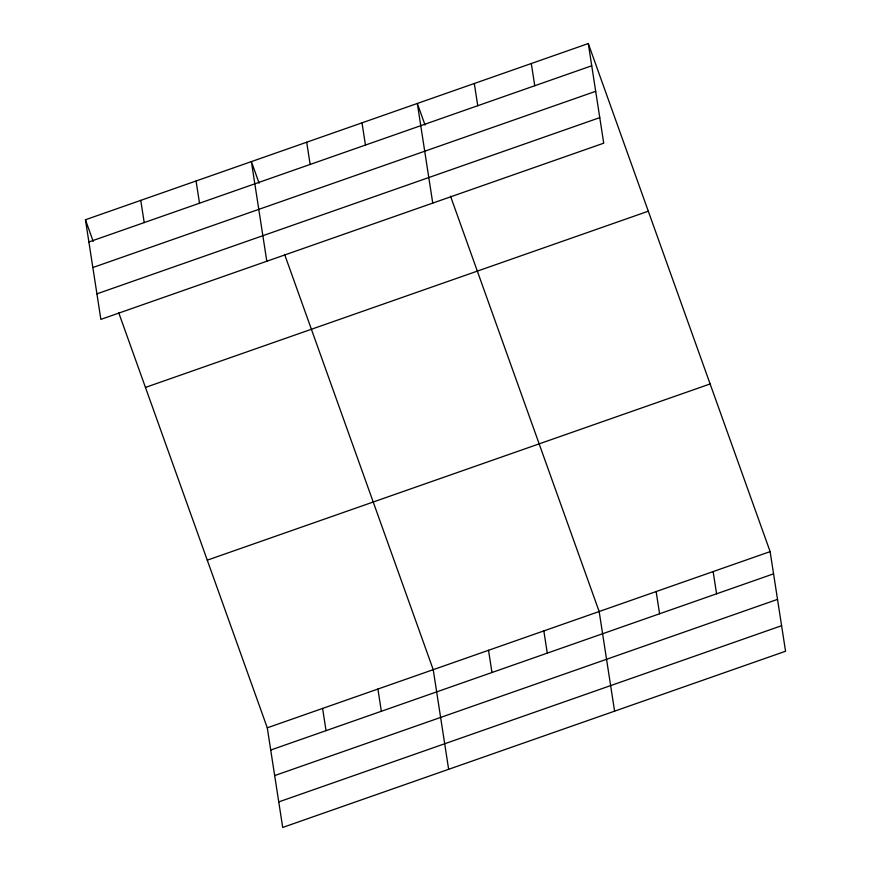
<?xml version="1.0" encoding="UTF-8"?>
<svg xmlns="http://www.w3.org/2000/svg" width="871" height="871" viewBox="0 0 871 871"><rect width="100%" height="100%" fill="white"/><g stroke="black" fill="none" stroke-linecap="round" stroke-linejoin="round"><path stroke-width="1.31" d="M588.295 43.55L603.723 143.182L100.873 319.385L85.445 219.753L588.295 43.55L770.127 551.615L785.555 651.247L282.705 827.45L267.277 727.818L118.63 312.482M88.886 241.975L591.736 65.771M92.849 267.528L595.688 91.313M96.921 293.843L599.76 117.639M145.457 387.421L648.296 211.207M207.276 560.162L710.126 383.959M267.277 727.818L770.127 551.615M270.718 750.04L773.568 573.837M274.681 775.582L777.52 599.379M278.753 801.908L781.592 625.705M425.059 125.054L417.329 103.464L432.745 203.085M450.514 196.182L599.161 611.529L614.588 711.15M259.112 183.204L251.392 161.603L266.809 261.235M284.577 254.332L433.225 669.668L448.641 769.3M85.445 219.753L93.175 241.343M713.142 571.583L716.583 593.804M656.146 591.551L659.587 613.783M531.31 63.518L534.75 85.739M474.314 83.485L477.754 105.718M543.842 630.909L547.282 653.13M488.533 650.289L491.973 672.51M362.009 122.844L365.45 145.065M306.701 142.223L310.141 164.445M377.905 689.059L381.346 711.28M322.597 708.439L326.037 730.66M196.073 180.994L199.513 203.215M140.764 200.374L144.205 222.595"/></g></svg>
